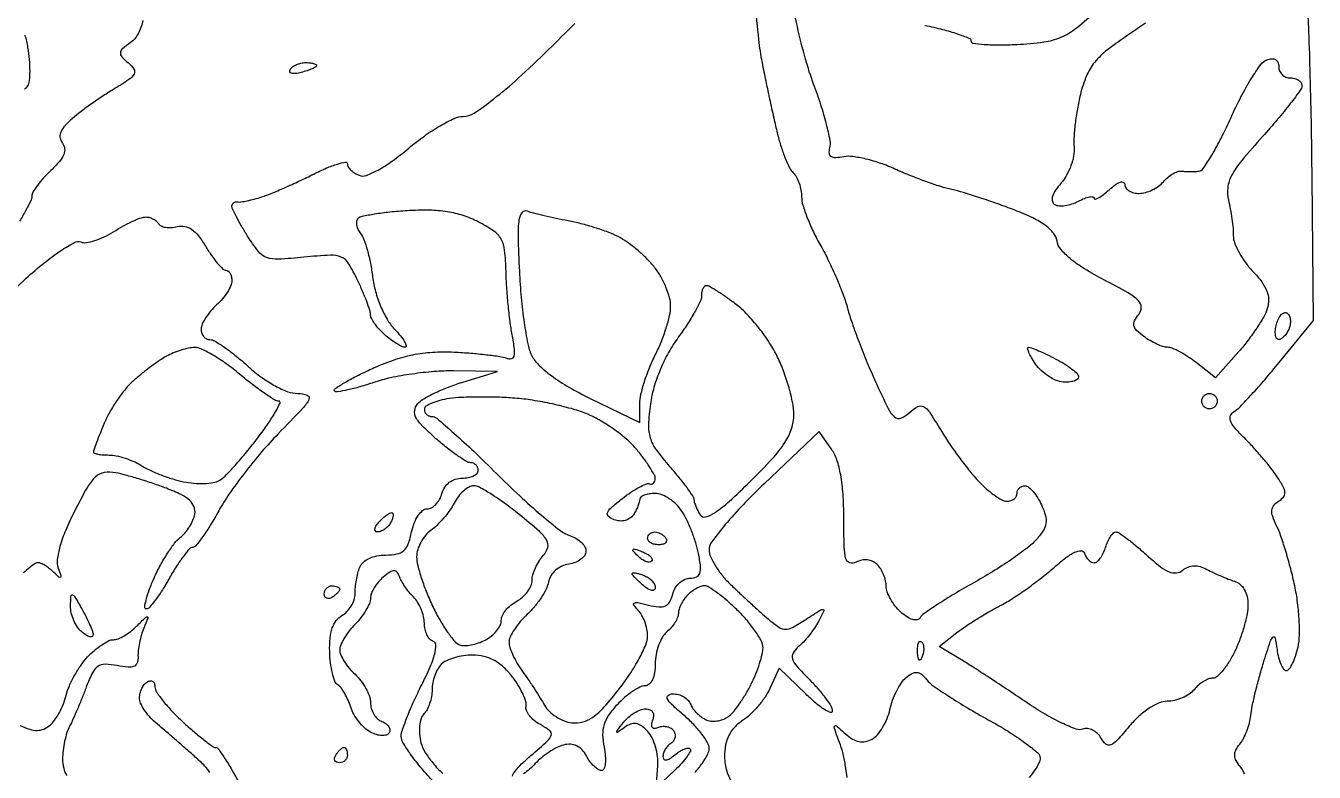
# Model space of a CAD drawing. Extents: x 0 to 102, y 0 to 135.
# Drawn here: x 43.76 to 57.92, y 55.73 to 63.94 of the extents above; entities that cross this region are included whole.
import ezdxf

# ---------------------------------------------------------------- set-up
doc = ezdxf.new("R2010")
doc.units = 0
doc.header["$MEASUREMENT"] = 0

msp = doc.modelspace()

# ---------------------------------------------------------------- linework, layer by layer
for points in [[(56.063931, 63.967691, -0.005205), (55.890098, 63.849647, 0.017427), (55.644959, 63.674277, 0.05822), (55.503511, 63.536531, 0.072629), (55.414525, 63.387183, 0.038563), (55.347615, 63.182019, 0.015755), (55.314944, 63.026183, 0.013666), (55.290352, 62.861037, 0.013872), (55.276325, 62.710231, 0.038664), (55.27763, 62.604, -0.067866), (55.273297, 62.509782, -0.040606), (55.244141, 62.401335, -0.039914), (55.196676, 62.296067, -0.054638), (55.13695, 62.211075, 0.030955), (55.074049, 62.13, 0.077266), (55.041949, 62.062466, 0.131131), (55.04046, 62.010618, 0.198851), (55.066489, 61.974513, 0.123934), (55.112837, 61.959821, 0.049836), (55.179713, 61.962447, 0.045295), (55.254648, 61.979942, 0.042904), (55.326652, 62.010864, -0.025239), (55.392255, 62.041824, -0.049842), (55.447384, 62.058327, -0.084217), (55.484436, 62.059187, -0.372407), (55.4976, 62.043965, 0.482491), (55.510693, 62.033555, 0.070878), (55.547302, 62.047708, 0.038415), (55.601807, 62.083982, 0.017893), (55.6668, 62.1387, -0.02845), (55.733316, 62.192343, -0.076475), (55.787382, 62.219749, -0.189749), (55.820873, 62.217786, -0.292217), (55.836, 62.194112, 0.159655), (55.848212, 62.156843, 0.096809), (55.88266, 62.125103, 0.078488), (55.934096, 62.103669, 0.059615), (55.994841, 62.0964, 0.068058), (56.063443, 62.105781, 0.04455), (56.138232, 62.134005, 0.044237), (56.20758, 62.175415, 0.062918), (56.259927, 62.224417, -0.043679), (56.307565, 62.27257, -0.044066), (56.362711, 62.311556, -0.047881), (56.416842, 62.336489, -0.113821), (56.460636, 62.341293, 0.017498), (56.503643, 62.337742, 0.010374), (56.555088, 62.33637, 0.010374), (56.60653, 62.337133, 0.017546), (56.649523, 62.340176, 0.221633), (56.698126, 62.369441, 0.013179), (56.792537, 62.51796, 0.017816), (56.897373, 62.707929, 0.012042), (57.003786, 62.93132, -0.014538), (57.112953, 63.157576, -0.019177), (57.226128, 63.356636, -0.016875), (57.330409, 63.512698, -0.146427), (57.395813, 63.563165, -0.067455), (57.451215, 63.576236, -0.152304), (57.492983, 63.567539, -0.174149), (57.518878, 63.537918, -0.093658), (57.528, 63.489645, 0.10122), (57.537698, 63.442232, 0.098432), (57.565277, 63.401897, 0.097416), (57.606466, 63.374875, 0.096899), (57.6549, 63.3654, -0.064133), (57.703417, 63.359151, -0.081912), (57.744523, 63.340812, -0.098662), (57.772025, 63.313617, -0.149684), (57.7818, 63.281696, -0.157783), (57.765074, 63.230011, -0.007576), (57.655193, 63.082776, -0.011761), (57.515929, 62.910488, -0.008147), (57.350798, 62.722064, 0.010422), (57.121494, 62.458, 0.050151), (57.010206, 62.293218, 0.090381), (56.967214, 62.16061, 0.093894), (56.974641, 62.023218, -0.014984), (56.995588, 61.925552, -0.011036), (57.013134, 61.816299, -0.011173), (57.025144, 61.712161, -0.024344), (57.028664, 61.631846, 0.092336), (57.043219, 61.551524, 0.034151), (57.091533, 61.446647, 0.03243), (57.161242, 61.336638, 0.033597), (57.243842, 61.237935, -0.030262), (57.341894, 61.122341, -0.068506), (57.397393, 61.022225, -0.087721), (57.41603, 60.927554, -0.081861), (57.401856, 60.829781, -0.05261), (57.36261, 60.740088, -0.01669), (57.286083, 60.615535, -0.016457), (57.190923, 60.48146, -0.017598), (57.089162, 60.356987), (56.834455, 60.066891), (56.619918, 60.235646, 0.020466), (56.530496, 60.300243, 0.022837), (56.439226, 60.354828, 0.022935), (56.357944, 60.393839, 0.100741), (56.306061, 60.4044, -0.080038), (56.256972, 60.412309, -0.026322), (56.188613, 60.438988, -0.02545), (56.114656, 60.47708, -0.026221), (56.045713, 60.522145, -0.033424), (55.966338, 60.588757, -0.145719), (55.936378, 60.641526, -0.177073), (55.94314, 60.695978, -0.054723), (55.989384, 60.766043, 0.17936), (56.016426, 60.843034, 0.195616), (55.985415, 60.91567, 0.066464), (55.871287, 61.002105, 0.008883), (55.605491, 61.146514, -0.01801), (55.394579, 61.26614, -0.034621), (55.236599, 61.379203, -0.043737), (55.131437, 61.482779, -0.1395), (55.090895, 61.571561, 0.132335), (55.05274, 61.658327, 0.065391), (54.965053, 61.742132, 0.046078), (54.825534, 61.825779, 0.019652), (54.625595, 61.912367, 0.007159), (54.439013, 61.981549, 0.006225), (54.241651, 62.048776, 0.006273), (54.061519, 62.10515, 0.018297), (53.935435, 62.137905, -0.023195), (53.813264, 62.170924, -0.009132), (53.648262, 62.227186, -0.009016), (53.471853, 62.294576, -0.011132), (53.310104, 62.363956, 0.024077), (53.152945, 62.426603, 0.024047), (52.990427, 62.47388, 0.024731), (52.844973, 62.501183, 0.081425), (52.747686, 62.498615, -0.032887), (52.658187, 62.487539, -0.158303), (52.60918, 62.500398, -0.239855), (52.588671, 62.535452, -0.078603), (52.594722, 62.596793, 0.113139), (52.597183, 62.679081, 0.01348), (52.556703, 62.858096, 0.015529), (52.49538, 63.071039, 0.012171), (52.416163, 63.298016, -0.022839), (52.327345, 63.571093, -0.010866), (52.236933, 63.929571, -0.010746), (52.158492, 64.309048, -0.014996)], [(51.768417, 64.203055, 0.005219), (51.810225, 63.787483, 0.020848), (51.849063, 63.5346, 0.002701), (51.889924, 63.332494, 0.002008), (51.937144, 63.109751, 0.002029), (51.983389, 62.899974, 0.004594), (52.020484, 62.741706, 0.017934), (52.057795, 62.609607, 0.019208), (52.103741, 62.48356, 0.019156), (52.151304, 62.378823, 0.080378), (52.191624, 62.322936, -0.074541), (52.226665, 62.275536, -0.038147), (52.256316, 62.207598, -0.036844), (52.276713, 62.131422, -0.045553), (52.283819, 62.05833, 0.07262), (52.297562, 61.967925, 0.018888), (52.345845, 61.828611, 0.018797), (52.413579, 61.672332, 0.018197), (52.49354, 61.519846, -0.016799), (52.579866, 61.356336, -0.01169), (52.666672, 61.16645, -0.011807), (52.74148, 60.980127, -0.023791), (52.789855, 60.829425, 0.018074), (52.838589, 60.67142, 0.007277), (52.916031, 60.459184, 0.007189), (53.006132, 60.232816, 0.009038), (53.096363, 60.025927, 0.006558), (53.235821, 59.731573, 0.092669), (53.305244, 59.638404, 0.29053), (53.3732, 59.62603, 0.087772), (53.466207, 59.684402, -0.054853), (53.559539, 59.751876, -0.258227), (53.623329, 59.752575, -0.124603), (53.687956, 59.693282, -0.01042), (53.809443, 59.499354, 0.014011), (53.89863, 59.359232, 0.009376), (54.008068, 59.203845, 0.009446), (54.119873, 59.05715, 0.018306), (54.215593, 58.94505, 0.023738), (54.30562, 58.855993, 0.027792), (54.399261, 58.780741, 0.02848), (54.484079, 58.727039, 0.127557), (54.540528, 58.7124, 0.074572), (54.582967, 58.718765, 0.088527), (54.618973, 58.737251, 0.100662), (54.643042, 58.764738, 0.130375), (54.6516, 58.797, -0.101227), (54.658204, 58.829284, -0.098434), (54.676984, 58.856749, -0.097414), (54.705032, 58.875148, -0.096892), (54.738014, 58.8816, -0.171736), (54.777739, 58.867541, -0.044386), (54.827305, 58.819573, -0.039858), (54.877459, 58.751273, -0.031558), (54.920637, 58.670444, -0.038229), (54.963825, 58.552533, -0.109479), (54.968733, 58.465906, -0.107661), (54.93658, 58.384461, -0.036284), (54.857562, 58.28328, -0.047319), (54.762757, 58.196599, -0.011324), (54.589325, 58.07188, -0.011536), (54.382749, 57.937207, -0.011189), (54.168092, 57.810777, 0.007252), (53.961261, 57.69114, 0.009875), (53.778534, 57.576921, 0.007098), (53.629873, 57.476823, 0.102967), (53.586454, 57.431029, -0.212682), (53.553815, 57.40879, -0.116615), (53.504587, 57.411412, -0.074966), (53.44255, 57.440241, -0.037738), (53.374201, 57.493301, -0.04231), (53.312671, 57.559262, -0.038002), (53.260635, 57.636957, -0.040055), (53.224801, 57.714256, -0.088737), (53.2134, 57.777992, 0.05882), (53.206267, 57.838419, 0.038995), (53.184742, 57.904938, 0.039039), (53.153202, 57.96719, 0.059674), (53.11584, 58.01472, 0.084457), (53.066341, 58.049826, 0.08511), (53.008149, 58.066468, 0.081374), (52.945513, 58.063105, 0.068751), (52.88319, 58.040121, -0.200961), (52.814887, 58.033684, -0.254811), (52.771505, 58.078502, -0.061123), (52.751744, 58.211029, -0.006173), (52.747404, 58.530531, 0.015628), (52.738947, 58.790739, 0.028659), (52.71334, 59.001253, 0.035572), (52.67126, 59.166421, 0.073476), (52.611383, 59.2851), (52.476058, 59.477101), (51.871829, 58.904367, 0.01251), (51.640387, 58.673726, 0.017215), (51.445092, 58.454482, 0.013932), (51.296764, 58.265479, 0.160748), (51.2676, 58.177109, 0.104883), (51.283462, 58.102321, 0.033798), (51.336643, 58.001547, 0.03201), (51.41269, 57.894378, 0.030896), (51.502639, 57.796442, 0.003557), (51.605842, 57.69855, 0.002602), (51.721747, 57.59129, 0.002629), (51.832611, 57.490828, 0.005814), (51.918485, 57.415612, 0.025412), (52.03428, 57.326319, 0.150727), (52.106306, 57.303495, 0.130439), (52.183979, 57.323473, 0.017223), (52.330549, 57.41245, -0.002596), (52.489251, 57.515261, -0.182812), (52.519583, 57.521664, -0.507663), (52.528151, 57.505112, -0.007388), (52.469222, 57.39098, -0.026615), (52.424349, 57.316897, -0.017962), (52.365819, 57.237252, -0.018124), (52.303477, 57.164119, -0.033991), (52.247223, 57.11058, 0.087622), (52.189311, 57.042279, 0.217506), (52.182906, 56.978529, 0.101832), (52.230064, 56.898258, 0.012817), (52.369505, 56.75148, -0.017355), (52.465879, 56.648173, -0.021904), (52.547264, 56.545906, -0.020682), (52.606871, 56.456305, -0.137268), (52.6212, 56.405097, -0.51805), (52.599578, 56.389828, -0.05801), (52.535392, 56.421392, -0.033486), (52.44129, 56.491435, -0.015743), (52.329087, 56.593536), (52.036974, 56.876663), (51.935348, 56.653618, -0.042296), (51.882008, 56.558719, -0.026965), (51.805277, 56.457894, -0.027038), (51.718673, 56.366502, -0.044577), (51.635261, 56.300536, 0.057695), (51.54544, 56.2256, 0.074547), (51.483881, 56.137786, 0.070473), (51.448539, 56.031807, 0.045323), (51.4368, 55.902567, 0.076219), (51.460871, 55.745577, 0.072596), (51.530994, 55.600125, 0.045775)], [(53.639836, 63.94328, -0.01174), (53.833086, 63.89861, -0.018637), (53.995902, 63.850394, -0.013176), (54.12341, 63.803629, -0.307396), (54.144, 63.773302, 0.373577), (54.165617, 63.748408, 0.015556), (54.292, 63.734501, 0.020381), (54.454654, 63.728362, 0.012243), (54.647829, 63.733678, 0.019681), (54.94605, 63.760997, 0.06841), (55.132303, 63.812006, 0.066966), (55.299946, 63.911961, 0.018334), (55.534239, 64.112549, -0.011186)], [(57.15031, 55.709948, 0.103625), (57.107877, 55.790233, -0.045448), (57.059819, 55.860196, -0.119635), (57.043531, 55.918385, -0.127518), (57.056176, 55.975229, -0.055098), (57.09917, 56.040475, 0.054227), (57.138894, 56.100533, 0.027741), (57.175829, 56.183116, 0.027198), (57.204812, 56.273374, 0.036629), (57.220432, 56.357725, -0.024285), (57.236605, 56.458947, -0.007585), (57.27049, 56.608952, -0.007561), (57.313472, 56.77557, -0.008282), (57.360267, 56.9358, -0.003383), (57.434476, 57.169498, -0.118736), (57.46426, 57.21801, -0.597425), (57.48757, 57.210972, -0.017591), (57.508783, 57.08385, 0.028807), (57.525715, 56.994736, 0.042625), (57.551518, 56.919541, 0.05066), (57.581608, 56.86662, 0.242748), (57.611497, 56.8512, 0.240491), (57.643013, 56.867289, 0.040758), (57.679146, 56.926851, 0.036773), (57.71339, 57.010085, 0.025153), (57.74032, 57.108735, 0.050091), (57.755388, 57.237925, 0.018905), (57.751418, 57.41999, 0.018503), (57.732115, 57.619177, 0.021454), (57.69867, 57.806685, 0.009912), (57.654039, 57.989664, 0.009216), (57.601174, 58.17526, 0.009237), (57.548087, 58.33851, 0.030489), (57.504687, 58.442952, -0.027912), (57.461676, 58.544973, -0.105317), (57.452509, 58.613322, -0.153219), (57.473224, 58.665093, -0.083325), (57.52522, 58.710682, 0.078143), (57.579276, 58.757102, 0.191697), (57.595786, 58.805861, 0.113426), (57.577269, 58.870697, 0.019836), (57.511112, 58.98013, 0.020183), (57.445119, 59.071835, 0.009293), (57.352285, 59.185997, 0.009187), (57.250062, 59.302621, 0.012574), (57.15355, 59.403515, -0.017383), (57.043937, 59.520333, -0.087515), (56.99775, 59.59665, -0.196072), (56.998737, 59.652833, -0.152993), (57.038821, 59.699615, 0.060573), (57.102189, 59.750829, 0.006776), (57.229709, 59.885936, 0.008155), (57.377222, 60.051882, 0.00653), (57.530781, 60.2352), (57.910317, 60.7005), (57.894899, 62.2656, 0.002021), (57.886281, 62.885819, 0.002616), (57.873099, 63.454706, 0.001974), (57.857678, 63.931246, 0.023314), (57.842338, 64.115819, 0.067601)], [(45.044801, 63.997958, -0.060718), (44.989842, 63.848018, -0.122397), (44.907709, 63.753652, 0.02205), (44.819098, 63.685573, 0.194296), (44.796401, 63.642793, 0.220187), (44.811238, 63.599404, 0.028792), (44.884486, 63.531126, -0.076213), (44.94493, 63.463031, -0.278693), (44.946602, 63.407711, -0.117638), (44.890061, 63.346723, -0.011504), (44.71938, 63.23828, 0.010713), (44.592028, 63.157648, 0.008395), (44.457311, 63.064958, 0.008502), (44.334849, 62.974455, 0.020532), (44.248346, 62.902404, 0.035461), (44.175736, 62.82667, 0.090676), (44.138607, 62.760693, 0.132338), (44.134554, 62.701688, 0.125188), (44.160442, 62.647213, -0.152917), (44.183987, 62.589811, -0.122908), (44.17338, 62.523593, -0.076116), (44.124549, 62.444898, -0.027333), (44.033244, 62.349208, 0.0201), (43.952674, 62.267177, 0.024697), (43.884618, 62.184185, 0.024331), (43.835362, 62.110429, 0.135864), (43.8228, 62.06505, -0.111753), (43.811428, 62.014806, -0.013122), (43.758951, 61.911856, -0.015196), (43.688676, 61.791376, -0.011897)], [(48.222, 55.646281, -0.01537), (48.092416, 55.792614, -0.019756), (47.983005, 55.935194, -0.017941), (47.902092, 56.058926, -0.136657), (47.8836, 56.12532, -0.083863), (47.89552, 56.195889, -0.010615), (47.949521, 56.34116, -0.012212), (48.022083, 56.512045, -0.009872), (48.108013, 56.691895, 0.013396), (48.20113, 56.890372, 0.038283), (48.251277, 57.03426, 0.062634), (48.264185, 57.130212, 0.325202), (48.234913, 57.171196, -0.133251), (48.197588, 57.196008, -0.06682), (48.166044, 57.243558, -0.059044), (48.144649, 57.305151, -0.054147), (48.1374, 57.371893, 0.059418), (48.128678, 57.445025, 0.039027), (48.102342, 57.525737, 0.039009), (48.063757, 57.601434, 0.059073), (48.018054, 57.659432, -0.025577), (47.969714, 57.712988, -0.020472), (47.923162, 57.775228, -0.020922), (47.884799, 57.836501, -0.048273), (47.862611, 57.886039, 0.083583), (47.837498, 57.932964, 0.245416), (47.805224, 57.947817, 0.13749), (47.759731, 57.932575, 0.023386), (47.685858, 57.877191, 0.044041), (47.632039, 57.824152, 0.040241), (47.586518, 57.760955, 0.042648), (47.555205, 57.697522, 0.093597), (47.5452, 57.644541, -0.100664), (47.533741, 57.588199, -0.033342), (47.495497, 57.512531, -0.031636), (47.440752, 57.432144, -0.031079), (47.376, 57.3588, 0.030385), (47.311247, 57.285659, 0.031265), (47.256502, 57.205877, 0.03292), (47.218207, 57.131055, 0.102164), (47.2068, 57.075812, 0.105367), (47.218362, 57.021554, 0.036283), (47.256502, 56.950469, 0.034148), (47.311251, 56.875891, 0.033439), (47.376, 56.8089, -0.045545), (47.440746, 56.738588, -0.03904), (47.495497, 56.654125, -0.040865), (47.533099, 56.568876, -0.083626), (47.5452, 56.497033, 0.073052), (47.554646, 56.432722, 0.064092), (47.582334, 56.370671, 0.066866), (47.623279, 56.320166, 0.097714), (47.671614, 56.28978, -0.064298), (47.716466, 56.265578, -0.095126), (47.747103, 56.233206, -0.122191), (47.758949, 56.198049, -0.160202), (47.75108, 56.165306, -0.17637), (47.720925, 56.14151, -0.090658), (47.672625, 56.134797, -0.068561), (47.611896, 56.145825, -0.043743), (47.545795, 56.174081, -0.063955), (47.480814, 56.220387, -0.038637), (47.416512, 56.28987, -0.038132), (47.362394, 56.370135, -0.053677), (47.328027, 56.44926, 0.027889), (47.299296, 56.525996, 0.02783), (47.262185, 56.599113, 0.02897), (47.222643, 56.659042, 0.089732), (47.187341, 56.691972, -0.160679), (47.155288, 56.731569, -0.030356), (47.127328, 56.821582, -0.029655), (47.106523, 56.935149, -0.023393), (47.097142, 57.059795, -0.029464), (47.101609, 57.205856, -0.059799), (47.125413, 57.318122, -0.07855), (47.168793, 57.400405, -0.105045), (47.232099, 57.455876, 0.073965), (47.287142, 57.498408, 0.055703), (47.333729, 57.559187, 0.056203), (47.365343, 57.628046, 0.079695), (47.376, 57.694485, -0.026444), (47.379719, 57.764755, -0.017099), (47.391084, 57.845436, -0.017195), (47.407654, 57.923741, -0.030883), (47.427351, 57.986381, -0.122748), (47.464425, 58.039348, -0.069502), (47.530446, 58.082326, -0.060244), (47.616505, 58.110648, -0.049438), (47.712876, 58.1202, 0.046365), (47.836132, 58.131654, 0.136424), (47.911887, 58.168857, 0.125558), (47.961215, 58.242003, 0.036545), (47.99781, 58.374, -0.042658), (48.02602, 58.471129, -0.055559), (48.068659, 58.553246, -0.06728), (48.118382, 58.60945, -0.179943), (48.167718, 58.6278, 0.127269), (48.216574, 58.64044, 0.074261), (48.264864, 58.677502, 0.066224), (48.305304, 58.73231, 0.061994), (48.331113, 58.797, -0.0816), (48.361544, 58.865399, -0.08438), (48.411984, 58.919562, -0.083929), (48.477741, 58.954227, -0.079589), (48.55248, 58.9662, 0.045801), (48.620275, 58.972423, 0.065726), (48.677571, 58.991051, 0.085765), (48.716258, 59.018479, 0.198282), (48.7296, 59.0508, 0.095478), (48.723377, 59.083091, 0.097037), (48.705613, 59.110549, 0.098737), (48.679103, 59.128931, 0.102716), (48.647944, 59.1354, -0.138082), (48.600804, 59.148671, -0.013878), (48.501906, 59.212988, -0.016584), (48.386634, 59.298372, -0.01246), (48.265459, 59.399531, -0.015561), (48.115215, 59.539962, -0.074543), (48.045442, 59.633829, -0.152761), (48.031182, 59.709105, -0.145199), (48.061878, 59.780839, -0.086495), (48.123989, 59.833742, -0.020022), (48.245412, 59.898962, -0.020088), (48.393301, 59.963715, -0.018454), (48.550113, 60.018415), (48.9411, 60.138815), (48.457607, 60.144707, 0.023394), (48.243922, 60.137313, 0.01571), (48.001084, 60.109807, 0.015841), (47.767141, 60.06823, 0.029943), (47.582435, 60.017622, -0.011373), (47.429465, 59.969539, -0.017201), (47.294156, 59.935362, -0.012071), (47.182943, 59.914104, -0.242103), (47.151077, 59.924323, -0.473274), (47.153448, 59.948266, -0.012792), (47.255109, 60.012351, -0.017595), (47.391356, 60.087082, -0.010001), (47.560949, 60.168273, -0.022604), (47.797463, 60.263096, -0.034059), (48.011535, 60.321883, -0.035183), (48.226326, 60.349872, -0.026457), (48.464657, 60.351383, -0.008127), (48.64737, 60.339891, -0.009421), (48.820799, 60.322857, -0.008583), (48.966717, 60.303198, -0.053884), (49.039301, 60.283987, 0.141635), (49.094342, 60.279297, 0.291815), (49.12429, 60.308004, 0.093788), (49.128223, 60.384092, 0.012518), (49.102437, 60.543462, -0.015022), (49.07973, 60.688402, -0.007355), (49.059085, 60.874216, -0.00729), (49.043273, 61.068136, -0.010499), (49.035393, 61.240136, 0.020649), (49.020159, 61.470329, 0.101597), (48.980676, 61.593643, 0.115674), (48.89831, 61.683362, 0.030426), (48.7296, 61.783792, 0.040378), (48.564602, 61.852659, 0.040058), (48.390244, 61.894334, 0.034817), (48.190819, 61.911313, 0.019836), (47.94883, 61.905423, 0.010026), (47.759084, 61.889436, 0.01394), (47.590043, 61.866995, 0.010358), (47.451785, 61.841754, 0.147073), (47.408025, 61.818225, 0.158809), (47.392993, 61.788663, 0.082958), (47.393415, 61.746914, 0.06869), (47.408688, 61.699692, 0.054817), (47.437119, 61.654294, -0.081155), (47.473045, 61.589624, -0.018597), (47.511058, 61.470104, -0.018753), (47.544965, 61.327372, -0.017306), (47.56914, 61.178634, 0.035358), (47.601239, 61.017974, 0.031638), (47.656525, 60.857165, 0.033009), (47.72751, 60.714032, 0.057013), (47.806812, 60.607584, -0.017631), (47.875122, 60.529531, -0.038164), (47.920609, 60.464085, -0.071662), (47.938529, 60.420243, -0.487913), (47.926158, 60.4044, -0.114638), (47.888866, 60.413064, -0.024405), (47.83019, 60.445529, -0.024322), (47.764391, 60.490815, -0.021037), (47.699911, 60.544412, -0.025966), (47.640694, 60.603877, -0.029561), (47.590646, 60.666752, -0.030768), (47.555175, 60.724391, -0.123155), (47.5452, 60.764276, 0.079497), (47.537664, 60.811377, 0.010202), (47.503651, 60.90823, 0.011715), (47.457916, 61.022221, 0.00952), (47.403756, 61.142199, 0.025888), (47.304404, 61.326318, 0.156331), (47.223387, 61.396527, 0.115748), (47.10478, 61.417306, 0.011452), (46.814491, 61.39405, -0.012769), (46.532051, 61.372172, -0.102932), (46.404122, 61.391947, -0.136841), (46.311187, 61.45978, -0.028689), (46.194535, 61.626351, -0.007956), (46.1286, 61.736932, -0.010853), (46.072965, 61.838761, -0.007899), (46.02998, 61.924969, -0.112153), (46.0224, 61.958336, -0.123676), (46.027338, 61.977995, -0.117772), (46.041038, 61.993407, -0.105525), (46.06162, 62.002094, -0.083275), (46.08585, 62.00265, 0.074122), (46.122232, 62.002824, 0.013038), (46.189707, 62.015019, 0.013879), (46.268698, 62.033734, 0.01208), (46.350307, 62.057604, 0.020106), (46.452295, 62.094708, 0.006411), (46.600968, 62.157908, 0.006387), (46.764941, 62.232623, 0.007082), (46.921357, 62.309047, -0.015365), (47.063338, 62.375529, -0.028584), (47.1827, 62.419105, -0.033447), (47.269721, 62.439115, -0.461635), (47.2914, 62.420638, 0.141235), (47.300809, 62.387992, 0.060569), (47.32968, 62.352451, 0.053201), (47.371864, 62.319625, 0.04718), (47.421716, 62.294883, 0.181194), (47.500529, 62.294259, 0.037938), (47.62838, 62.352343, 0.03207), (47.785688, 62.452373, 0.01751), (47.965644, 62.593638, -0.020242), (48.137644, 62.727145, -0.023208), (48.312414, 62.839951, -0.023173), (48.467677, 62.920867, -0.108951), (48.565322, 62.9424, 0.147507), (48.683817, 62.978135, 0.019802), (48.897368, 63.132339, 0.018643), (49.168247, 63.361556, 0.008749), (49.501894, 63.67681, 0.004569), (49.789548, 63.963487, 0.007089)], [(43.743505, 63.246684, 0.14514), (43.779013, 63.278394, 0.114917), (43.797959, 63.334672, 0.022929), (43.803302, 63.44129, 0.023142), (43.797939, 63.568697, 0.01976), (43.780798, 63.702034, 0.027398), (43.750572, 63.835849, 0.027903)], [(43.464198, 60.875411, -0.014261), (43.76232, 61.163904, -0.015453), (43.957482, 61.331503, -0.02301), (44.138991, 61.464582, -0.02026), (44.291887, 61.55751, -0.221524), (44.361813, 61.562384, 0.129842), (44.42252, 61.555792, 0.037972), (44.514801, 61.577008, 0.035359), (44.619074, 61.617761, 0.031432), (44.720929, 61.674215, -0.015357), (44.821724, 61.734393, -0.016937), (44.922831, 61.786218, -0.016538), (45.011683, 61.824489, -0.078244), (45.065657, 61.836416, -0.070293), (45.107713, 61.833084, -0.05622), (45.150734, 61.818265, -0.057617), (45.18821, 61.794813, -0.08595), (45.213791, 61.765942, 0.148077), (45.243599, 61.73963, 0.065768), (45.294229, 61.724088, 0.05681), (45.356404, 61.72079, 0.048858), (45.421093, 61.731106, -0.110297), (45.503146, 61.734067, -0.106891), (45.579708, 61.702003, -0.076246), (45.655272, 61.629928, -0.030825), (45.735349, 61.511663, 0.017541), (45.7993, 61.411592, 0.024428), (45.863839, 61.327146, 0.022456), (45.921803, 61.264465, 0.197399), (45.95604, 61.2504, -0.167515), (45.981356, 61.241673, -0.095018), (46.002907, 61.216975, -0.075815), (46.017476, 61.180137, -0.05638), (46.0224, 61.136612, -0.105367), (46.010838, 61.082354, -0.036283), (45.972697, 61.011269, -0.034148), (45.917949, 60.936691, -0.033439), (45.8532, 60.8697, 0.033439), (45.788451, 60.802709, 0.034148), (45.733702, 60.728131, 0.036283), (45.695562, 60.657046, 0.105367), (45.684, 60.602788, 0.082543), (45.691224, 60.55933, 0.092461), (45.712052, 60.522425, 0.100626), (45.743072, 60.497748, 0.118405), (45.779496, 60.489, -0.138268), (45.833853, 60.473675, -0.015218), (45.943217, 60.402021, -0.017657), (46.070247, 60.306298, -0.01341), (46.20274, 60.1929, 0.026543), (46.35001, 60.073409, 0.032604), (46.499681, 59.978867, 0.036286), (46.63762, 59.91633, 0.088508), (46.747083, 59.8968, -0.08495), (46.850152, 59.879161, -0.44807), (46.869373, 59.832309, -0.076275), (46.802288, 59.735386, -0.003717), (46.530789, 59.45265, 0.016573), (46.348911, 59.253228, 0.012179), (46.160319, 59.020926, 0.012335), (45.992494, 58.792141, 0.026649), (45.877504, 58.60665, -0.011747), (45.788285, 58.452669, -0.017533), (45.702539, 58.322843, -0.01269), (45.626741, 58.221915, -0.229211), (45.591368, 58.2048, 0.218013), (45.556541, 58.188857, 0.016166), (45.489069, 58.105395, 0.020096), (45.413079, 57.996051, 0.013779), (45.335435, 57.8664, -0.013601), (45.257853, 57.736748, -0.019872), (45.182052, 57.627405, -0.015857), (45.114789, 57.543821, -0.218758), (45.080358, 57.528, -0.453549), (45.06362, 57.547115, -0.029929), (45.079411, 57.628239, -0.027293), (45.11427, 57.738326, -0.01493), (45.16825, 57.86924, -0.019007), (45.236535, 58.007424, -0.018828), (45.315317, 58.14047, -0.019069), (45.392914, 58.251399, -0.066331), (45.454363, 58.31339, 0.052898), (45.507396, 58.3641, 0.036272), (45.556463, 58.431457, 0.036577), (45.594664, 58.504134, 0.059524), (45.6147, 58.570809, 0.136354), (45.606906, 58.650049, 0.116567), (45.559316, 58.719439, 0.071177), (45.462901, 58.784756, 0.022652), (45.3033, 58.85375, 0.009104), (45.157712, 58.905993, 0.007417), (45.000051, 58.956754, 0.007505), (44.853452, 58.99917, 0.019379), (44.746162, 59.024051, 0.084687), (44.618215, 59.02663, 0.151886), (44.524469, 58.981313, 0.076805), (44.433426, 58.865384, 0.011007), (44.290898, 58.598436, 0.017393), (44.195594, 58.392598, 0.029883), (44.13274, 58.214396, 0.035379), (44.102259, 58.070404, 0.126095), (44.112798, 57.977525, -0.008068), (44.142792, 57.894772, -0.287955), (44.138354, 57.875745, -0.399363), (44.121944, 57.8754, -0.010697), (44.064692, 57.92985, 0.027443), (44.019178, 57.970324, 0.029483), (43.970541, 58.004536, 0.030812), (43.925643, 58.028627, 0.108134), (43.893776, 58.0356, 0.143899), (43.859248, 58.025453, 0.021611), (43.799616, 57.98334, 0.022777), (43.731823, 57.925814, 0.017896)], [(51.111932, 55.727783, 0.027546), (51.193513, 55.833707, 0.028258), (51.251643, 55.929653, 0.122663), (51.2676, 55.993717, 0.133704), (51.250278, 56.057335, 0.029675), (51.186833, 56.151888, 0.028812), (51.097901, 56.255788, 0.024319), (50.99265, 56.355151, -0.010484), (50.85744, 56.475902, -0.085491), (50.80745, 56.54162, -0.378134), (50.816243, 56.577043, -0.146446), (50.868405, 56.593962, -0.074166), (50.929469, 56.586273, -0.065735), (50.988408, 56.561035, -0.068646), (51.03638, 56.522797, -0.098911), (51.065296, 56.477041, 0.067426), (51.092553, 56.427273, 0.042196), (51.13642, 56.377262, 0.041692), (51.188993, 56.334481, 0.058399), (51.242564, 56.306382, 0.080662), (51.301183, 56.294167, 0.05616), (51.368752, 56.298752, 0.055486), (51.434574, 56.318452, 0.072894), (51.488068, 56.351042, 0.051671), (51.540768, 56.40487, 0.017088), (51.60667, 56.493866, 0.01681), (51.673488, 56.598201, 0.018315), (51.731145, 56.7039, 0.019165), (51.780391, 56.812881, 0.01827), (51.822007, 56.927048, 0.018566), (51.851295, 57.030496, 0.059762), (51.8598, 57.101402, 0.122048), (51.842182, 57.172501, 0.027927), (51.77785, 57.279428, 0.027274), (51.687611, 57.397639, 0.023624), (51.580822, 57.511404, 0.014064), (51.467788, 57.614958, 0.018585), (51.358884, 57.702371, 0.016179), (51.264787, 57.767696, 0.144617), (51.217042, 57.7818, 0.088694), (51.177363, 57.774705, 0.036276), (51.127329, 57.751978, 0.034447), (51.075826, 57.719129, 0.03721), (51.03072, 57.68028, 0.043102), (50.991869, 57.634084, 0.036436), (50.959021, 57.579318, 0.037981), (50.936432, 57.524596, 0.079055), (50.9292, 57.479139, -0.097175), (50.920236, 57.43345, -0.04176), (50.891923, 57.377844, -0.039252), (50.850855, 57.321859, -0.041704), (50.8023, 57.2742, 0.089397), (50.753625, 57.216382, 0.043142), (50.712677, 57.128309, 0.040938), (50.684778, 57.026371, 0.046361), (50.6754, 56.925441, -0.038276), (50.667814, 56.826495, -0.069785), (50.644506, 56.749059, -0.099305), (50.608493, 56.699632, -0.187958), (50.563247, 56.682, 0.118616), (50.507268, 56.668531, 0.030572), (50.426683, 56.620947, 0.029361), (50.338827, 56.553712, 0.026179), (50.25584, 56.474161, 0.037192), (50.163076, 56.359412, 0.076606), (50.112716, 56.255839, 0.080242), (50.097166, 56.145113, 0.044222), (50.112078, 56.008861, -0.028231), (50.126082, 55.910166, -0.048261), (50.125089, 55.827029, -0.066981), (50.110922, 55.769676, -0.307934), (50.084062, 55.7514, -0.148004), (50.047549, 55.76245, -0.04608), (50.002508, 55.798861, -0.041502), (49.957037, 55.851137, -0.035401), (49.918084, 55.912969, 0.066766), (49.870366, 55.979146, 0.093322), (49.811429, 56.021814, 0.096957), (49.742799, 56.039134, 0.077574), (49.666786, 56.031435, 0.053858), (49.593177, 56.003443, 0.02757), (49.507638, 55.953768, 0.027038), (49.424241, 55.89228, 0.036479), (49.356467, 55.827566, -0.029902), (49.29396, 55.766291, -0.032964), (49.226502, 55.715035, -0.034983)], [(43.693395, 56.244748, 0.031953), (43.800401, 56.204025, 0.079105), (43.883229, 56.192194, 0.098511), (43.954258, 56.207511, 0.071105), (44.023494, 56.250032, 0.06634), (44.074006, 56.304735, 0.029533), (44.125731, 56.388338, 0.028591), (44.170798, 56.484605, 0.034372), (44.201471, 56.57972, -0.042474), (44.236046, 56.681277, -0.024191), (44.293829, 56.797494, -0.024016), (44.363814, 56.909668, -0.036303), (44.436018, 56.99925, -0.027174), (44.511833, 57.072105, -0.030091), (44.592672, 57.133685, -0.031485), (44.667219, 57.177151, -0.116758), (44.719804, 57.1896, 0.097909), (44.770829, 57.199688, 0.033722), (44.838619, 57.23309, 0.031986), (44.910291, 57.280993, 0.031978), (44.975273, 57.33765, -0.002564), (45.075254, 57.435743, -0.263676), (45.093352, 57.440463, -0.448663), (45.099691, 57.427885, -0.003917), (45.054621, 57.3165, 0.027754), (45.028228, 57.24113, 0.019911), (45.006877, 57.154457, 0.020195), (44.993141, 57.070051, 0.040255), (44.990405, 57.002465, -0.089735), (44.980812, 56.933901, -0.215458), (44.946896, 56.896936, -0.126223), (44.880971, 56.886781, -0.024783), (44.761424, 56.904585, 0.043554), (44.62883, 56.919276, 0.158776), (44.548772, 56.895242, 0.128268), (44.488421, 56.8249, 0.024481), (44.421467, 56.66872, -0.006169), (44.375512, 56.549669, -0.005332), (44.324405, 56.425826, -0.005373), (44.275675, 56.314561, -0.015536), (44.238743, 56.238998, 0.045892), (44.208978, 56.167394, 0.02276), (44.183978, 56.072168, 0.022376), (44.166866, 55.970326, 0.030442), (44.1612, 55.877354, 0.060346), (44.173395, 55.776683, 0.090568), (44.209529, 55.696145, 0.090759)], [(49.105278, 55.690555, -0.067361), (49.136255, 55.743957, -0.03494), (49.206881, 55.822878, -0.015834), (49.309418, 55.916369, 0.006857), (49.492533, 56.077406, 0.136065), (49.532171, 56.139894, 0.315434), (49.515805, 56.189897, 0.038015), (49.412474, 56.255749, -0.047028), (49.345116, 56.3004, -0.056729), (49.291863, 56.354437, -0.066638), (49.259624, 56.409249, -0.15736), (49.255579, 56.455934, 0.13558), (49.25318, 56.510685, 0.031868), (49.219108, 56.596734, 0.030543), (49.165699, 56.694082, 0.025918), (49.098048, 56.789916, 0.042524), (49.002611, 56.89205, 0.05994), (48.900903, 56.963826, 0.064262), (48.790901, 57.006044, 0.059599), (48.670894, 57.0204, 0.03682), (48.569322, 57.01291, 0.034292), (48.467438, 56.990578, 0.036128), (48.379687, 56.957894, 0.089392), (48.32352, 56.91888, 0.070395), (48.284606, 56.867139, 0.038897), (48.251821, 56.794994, 0.037889), (48.229469, 56.71517, 0.049362), (48.222, 56.6397, -0.044042), (48.215419, 56.565128, -0.036695), (48.195773, 56.488001, -0.038171), (48.166969, 56.419696, -0.07766), (48.132717, 56.372757, 0.12126), (48.102086, 56.322124, 0.050429), (48.085951, 56.243312, 0.045427), (48.084987, 56.150443, 0.041396), (48.100551, 56.0559, 0.077665), (48.143712, 55.954077, 0.034138), (48.229506, 55.834961, 0.032741), (48.339676, 55.718558, 0.037666)], [(52.783956, 55.672843, 0.016962), (52.764254, 55.813221, 0.01705), (52.735532, 55.949674, 0.030451), (52.701392, 56.059094, -0.003411), (52.644069, 56.213018, -0.23775), (52.647194, 56.239568, -0.451814), (52.666276, 56.24222, -0.006232), (52.764895, 56.155182, 0.045949), (52.842635, 56.096848, 0.088761), (52.914778, 56.068465, 0.101657), (52.985532, 56.068807, 0.075832), (53.058792, 56.096284, 0.089882), (53.116914, 56.144205, 0.040542), (53.174611, 56.224854, 0.038416), (53.223288, 56.322329, 0.042565), (53.254527, 56.422858, -0.034263), (53.284463, 56.52515, -0.029457), (53.329367, 56.627876, -0.030553), (53.381496, 56.716423, -0.071346), (53.432982, 56.773308, -0.04696), (53.500497, 56.819386, -0.153569), (53.552858, 56.830014, -0.151663), (53.602282, 56.808795, -0.045443), (53.660194, 56.749478, 0.068447), (53.731283, 56.683049, 0.009229), (53.900759, 56.568002, 0.010506), (54.108148, 56.438867, 0.008674), (54.33435, 56.309785, -0.013582), (54.553141, 56.182069, -0.019905), (54.737654, 56.057095, -0.015845), (54.878787, 55.946008, -0.221593), (54.9054, 55.888907, -0.116969), (54.892671, 55.835241, -0.03112), (54.848068, 55.758762, -0.029794), (54.784929, 55.675668, -0.026822)], [(45.780611, 55.728212, 0.062589), (45.725306, 55.800214, 0.016814), (45.620302, 55.89945, 0.001312), (45.506663, 55.999304, 0.001029), (45.382929, 56.107006, 0.00104), (45.267434, 56.206699, 0.002558), (45.182065, 56.279322, -0.037101), (45.115153, 56.344719, -0.036988), (45.058567, 56.419351, -0.039511), (45.01934, 56.491874, -0.104587), (45.0072, 56.549279, -0.061494), (45.013475, 56.600105, -0.051192), (45.032051, 56.65132, -0.05328), (45.059411, 56.69528, -0.088744), (45.0918, 56.7243, -0.101475), (45.124049, 56.73612, -0.17785), (45.151549, 56.730461, -0.167279), (45.169978, 56.707871, -0.088439), (45.1764, 56.67185, 0.148344), (45.193555, 56.615301, 0.020697), (45.266503, 56.515349, 0.022177), (45.365677, 56.401405, 0.017172), (45.483134, 56.286157, 0.008008), (45.604502, 56.178511, 0.011607), (45.715322, 56.087731, 0.00736), (45.810076, 56.015939, 0.159756), (45.842829, 56.0052, -0.242635), (45.871716, 55.990305, -0.009213), (45.942318, 55.887157, -0.014753), (46.022313, 55.757353, -0.00965), (46.107145, 55.60335, 0.018404)]]:
    msp.add_lwpolyline(points, format="xyb")
for points in [[(46.831093, 63.5346, -0.025136), (46.877809, 63.53225, -0.039897), (46.91719, 63.525073, -0.047694), (46.945141, 63.5147, -0.287593), (46.953, 63.502167, -0.269441), (46.944295, 63.487186, -0.023164), (46.903263, 63.466255, -0.025605), (46.848564, 63.444775, -0.016806), (46.783683, 63.425457, -0.033809), (46.721767, 63.413665, -0.095442), (46.67803, 63.416719, -0.238295), (46.659564, 63.433175, -0.236417), (46.661776, 63.45789, -0.095554), (46.688826, 63.487271, -0.052741), (46.731069, 63.512066, -0.049897), (46.780945, 63.52891, -0.056553)], [(49.271181, 61.899799, 0.318135), (49.211635, 61.884619, 0.143575), (49.17704, 61.807143, 0.040369), (49.167259, 61.626415, 0.005214), (49.181613, 61.239188, 0.011474), (49.20183, 60.952589, 0.012701), (49.234741, 60.676807, 0.012131), (49.274401, 60.443579, 0.06184), (49.315244, 60.318753, 0.091123), (49.391159, 60.21275, 0.032728), (49.53348, 60.092354, 0.028073), (49.725664, 59.966285, 0.018151), (49.96072, 59.84147), (50.5062, 59.576732), (50.5062, 59.782436, -0.056196), (50.517666, 59.884129, -0.020127), (50.555903, 60.02514, -0.019672), (50.610632, 60.177727, -0.022009), (50.6754, 60.3198, 0.021792), (50.740168, 60.461709, 0.01959), (50.794897, 60.613801, 0.020037), (50.833156, 60.754123, 0.056587), (50.8446, 60.854921, 0.066309), (50.832076, 60.948939, 0.031655), (50.792703, 61.064591, 0.030695), (50.735557, 61.182053, 0.038106), (50.66793, 61.282981, 0.030659), (50.583887, 61.377307, 0.020413), (50.47701, 61.475064, 0.020577), (50.365094, 61.561724, 0.037378), (50.26608, 61.621484, 0.027646), (50.156855, 61.66935, 0.013266), (50.01209, 61.719132, 0.013109), (49.85787, 61.763223, 0.018256), (49.717642, 61.793954, -0.006666), (49.584847, 61.819846, -0.00672), (49.45315, 61.849205, -0.00658), (49.339135, 61.877825, -0.026834)], [(51.238465, 61.0812, 0.190103), (51.217285, 61.072845, 0.088526), (51.199293, 61.048819, 0.068343), (51.187088, 61.013153, 0.048343), (51.183, 60.970966, -0.111798), (51.168931, 60.908831, -0.015819), (51.108354, 60.791612, -0.017371), (51.026187, 60.655572, -0.014002), (50.928887, 60.515193, 0.032366), (50.821889, 60.348035, 0.026961), (50.72997, 60.158122, 0.027386), (50.660642, 59.963439, 0.037801), (50.621658, 59.782122, 0.023372), (50.601074, 59.552699, 0.085428), (50.619606, 59.408364, 0.083811), (50.685527, 59.277089, 0.021986), (50.83347, 59.092851, -0.009014), (50.935055, 58.972857, -0.012673), (51.020957, 58.861974, -0.008938), (51.087943, 58.767329, -0.145165), (51.099695, 58.730606, 0.071074), (51.104715, 58.700143, 0.021832), (51.120684, 58.656245, 0.02136), (51.143076, 58.608091, 0.02189), (51.169327, 58.562427, 0.333732), (51.228679, 58.540014, 0.076122), (51.332406, 58.588228, 0.037861), (51.487326, 58.709144, 0.009747), (51.717932, 58.927414, 0.012043), (51.961701, 59.179164, 0.041883), (52.100693, 59.357702, 0.065142), (52.173389, 59.509091, 0.079561), (52.1982, 59.664028, 0.04844), (52.185872, 59.790978, 0.020249), (52.145954, 59.95837, 0.019808), (52.088435, 60.135369, 0.024262), (52.02034, 60.29539, 0.031679), (51.932237, 60.451364, 0.021872), (51.814157, 60.616326, 0.022121), (51.686123, 60.765519, 0.041457), (51.568204, 60.872, 0.00905), (51.459102, 60.952136, 0.012513), (51.358205, 61.019748, 0.009125), (51.272409, 61.072009, 0.132991)], [(57.618523, 60.781439, -0.141718), (57.642194, 60.755288, -0.078803), (57.654871, 60.713842, -0.067911), (57.655066, 60.663961, -0.058747), (57.642154, 60.613191, -0.044241), (57.618918, 60.565676, -0.051287), (57.588631, 60.525481, -0.058705), (57.55622, 60.497887, -0.148073), (57.526869, 60.489, -0.269156), (57.504481, 60.501993, -0.095176), (57.492031, 60.538423, -0.062812), (57.491266, 60.592764, -0.036115), (57.503238, 60.657248, -0.044796), (57.525275, 60.718508, -0.078506), (57.555253, 60.763132, -0.120306), (57.587898, 60.784666, -0.228144)], [(45.612546, 60.401827, 0.048248), (45.546853, 60.394253, 0.022565), (45.463936, 60.372521, 0.022113), (45.378339, 60.341695, 0.028837), (45.3033, 60.305674, 0.022938), (45.224474, 60.257229, 0.010404), (45.125717, 60.187061, 0.010277), (45.02444, 60.108603, 0.01387), (44.936363, 60.033296, 0.038332), (44.85197, 59.944332, 0.020693), (44.761604, 59.82322, 0.020497), (44.679276, 59.691512, 0.030247), (44.619113, 59.569218, 0.003716), (44.573321, 59.457591, 0.005395), (44.534707, 59.358347, 0.002859), (44.503483, 59.274004, 0.087432), (44.4996, 59.251968, 0.330158), (44.508858, 59.239476, 0.027921), (44.550177, 59.229391, 0.028435), (44.605776, 59.222307, 0.01747), (44.671777, 59.22, -0.052963), (44.751175, 59.211566, -0.026745), (44.848417, 59.185163, -0.026223), (44.946978, 59.146816, -0.035217), (45.031327, 59.101404, 0.033281), (45.122486, 59.05187, 0.016658), (45.243476, 59.001015, 0.016461), (45.372689, 58.956515, 0.023335), (45.490419, 58.926192, 0.029926), (45.603277, 58.909644, 0.029636), (45.717674, 58.906611, 0.031018), (45.817735, 58.916122, 0.091922), (45.882492, 58.939038, 0.067886), (45.946512, 58.988622, 0.010417), (46.05718, 59.106139, 0.011475), (46.182447, 59.251403, 0.009733), (46.308165, 59.41035, 0.01129), (46.419942, 59.564575, 0.021524), (46.50146, 59.694157, 0.022505), (46.551074, 59.790991, 0.546071), (46.537446, 59.8122, -0.141485), (46.491614, 59.825434, -0.010087), (46.379637, 59.899179, -0.013564), (46.248297, 59.994877, -0.0098), (46.107, 60.1083, 0.01823), (45.961043, 60.221472, 0.021844), (45.81556, 60.316665, 0.021214), (45.687989, 60.385253, 0.117854)], [(54.777904, 60.4044, -0.093697), (54.809735, 60.398382, -0.007881), (54.887453, 60.366485, -0.010258), (54.979462, 60.324762, -0.00775), (55.078801, 60.275327, -0.020126), (55.174398, 60.220909, -0.027835), (55.25508, 60.16411, -0.027181), (55.314186, 60.111913, -0.2009), (55.3284, 60.077966, -0.238326), (55.315674, 60.052782, -0.080468), (55.278019, 60.033448, -0.059056), (55.222581, 60.022453, -0.037859), (55.15689, 60.022312, -0.082366), (55.081797, 60.040522, -0.044594), (54.997754, 60.085499, -0.042863), (54.918171, 60.148057, -0.052026), (54.855993, 60.219674, -0.017591), (54.809953, 60.290588, -0.035192), (54.779682, 60.350137, -0.053687), (54.767213, 60.391517, -0.46962)], [(49.131641, 59.844669, 0.011421), (48.941373, 59.854859, 0.009265), (48.737059, 59.857339, 0.009386), (48.548567, 59.852595, 0.023881), (48.41235, 59.84007, 0.026631), (48.307023, 59.819519, 0.039754), (48.218167, 59.789539, 0.045998), (48.155104, 59.755349, 0.25057), (48.1374, 59.72224, 0.104179), (48.143769, 59.692005, 0.099013), (48.16185, 59.666277, 0.096654), (48.188863, 59.649035, 0.094125), (48.220635, 59.643, -0.177857), (48.273261, 59.623669, -0.004758), (48.463165, 59.459255, -0.009367), (48.683647, 59.257195, -0.006209), (48.929385, 59.017486, 0.009025), (49.18205, 58.773781, 0.011528), (49.423897, 58.558977, 0.009547), (49.632523, 58.388851, 0.089657), (49.734449, 58.334985, -0.054584), (49.803117, 58.304617, -0.059909), (49.861257, 58.260864, -0.067993), (49.900768, 58.211015, -0.134411), (49.914, 58.162683, -0.1511), (49.899745, 58.116589, -0.081843), (49.858339, 58.073301, -0.068942), (49.796979, 58.03925, -0.056873), (49.724514, 58.020334, 0.073666), (49.647402, 57.997425, 0.072142), (49.57963, 57.953035, 0.074812), (49.529271, 57.892946, 0.090147), (49.502779, 57.824316, -0.069236), (49.476357, 57.746371, -0.029031), (49.420882, 57.650179, -0.028037), (49.348674, 57.552632, -0.032537), (49.269265, 57.468805, 0.029067), (49.192237, 57.388613, 0.031372), (49.127122, 57.301959, 0.033056), (49.081372, 57.221237, 0.112858), (49.068, 57.162749, 0.082156), (49.077857, 57.103161, 0.025697), (49.11149, 57.018778, 0.024906), (49.159386, 56.92688, 0.025132), (49.21605, 56.840488, -0.007932), (49.279542, 56.750586, -0.005636), (49.347968, 56.647892, -0.005691), (49.411073, 56.548372, -0.012029), (49.457233, 56.469529, 0.075484), (49.508268, 56.403265, 0.048729), (49.584554, 56.343267, 0.047959), (49.672836, 56.298066, 0.064317), (49.759885, 56.275939, 0.098027), (49.878811, 56.284872, 0.088277), (49.990319, 56.338257, 0.055666), (50.114397, 56.450152, 0.015977), (50.280102, 56.649373, 0.019996), (50.399035, 56.815307, 0.022438), (50.499533, 56.984101, 0.022446), (50.571463, 57.134053, 0.100937), (50.5908, 57.228864, 0.050297), (50.583028, 57.305934, 0.037682), (50.559736, 57.38806, 0.038528), (50.52558, 57.462794, 0.067967), (50.48505, 57.517067, -0.033225), (50.438519, 57.571122, -0.478434), (50.443942, 57.592523, -0.160256), (50.4824, 57.596861, -0.009108), (50.60044, 57.570004, 0.034061), (50.715955, 57.549719, 0.133516), (50.786772, 57.561127, 0.16453), (50.833667, 57.604931, 0.059459), (50.86747, 57.690917, -0.072752), (50.895907, 57.757986, -0.070663), (50.942589, 57.814852, -0.07578), (50.999748, 57.853211, -0.110394), (51.058755, 57.8664, 0.097555), (51.128916, 57.880221, 0.217421), (51.165337, 57.919032, 0.112164), (51.173015, 57.994011, 0.019017), (51.150044, 58.136928, 0.026011), (51.12004, 58.254728, 0.017732), (51.074344, 58.385202, 0.017906), (51.021141, 58.508235, 0.034035), (50.968319, 58.602228, 0.053919), (50.907104, 58.676735, 0.047922), (50.829058, 58.739786, 0.050742), (50.746797, 58.782857, 0.095527), (50.67345, 58.797, 0.03608), (50.609303, 58.792365, 0.054), (50.554949, 58.778362, 0.070017), (50.517439, 58.757877, 0.231699), (50.504905, 58.73355, -0.069558), (50.499811, 58.701846, -0.022313), (50.483745, 58.656833, -0.021776), (50.461165, 58.607726, -0.022725), (50.434691, 58.561485, -0.107541), (50.397673, 58.524041, -0.081038), (50.344562, 58.500631, -0.076523), (50.283755, 58.494489, -0.078745), (50.224552, 58.507061, -0.079515), (50.161325, 58.543692, -0.32336), (50.150486, 58.584192, -0.123753), (50.188872, 58.639085, -0.01217), (50.314276, 58.742576, -0.017995), (50.407477, 58.810477, -0.024426), (50.496501, 58.864423, -0.022801), (50.572197, 58.901022, -0.181697), (50.610311, 58.90275, 0.118744), (50.635098, 58.900818, 0.140996), (50.65628, 58.910757, 0.126872), (50.670453, 58.931496, 0.087), (50.6754, 58.959709, 0.127149), (50.664014, 59.003758, 0.016165), (50.613364, 59.088599, 0.018098), (50.545084, 59.186976, 0.014147), (50.464215, 59.288797, 0.041347), (50.358932, 59.394766, 0.023324), (50.215624, 59.50584, 0.023147), (50.059549, 59.605095, 0.034898), (49.914506, 59.675227, 0.027775), (49.753088, 59.729629, 0.014098), (49.544899, 59.780873, 0.01396), (49.326481, 59.821801, 0.020244)], [(56.7666, 59.8968, -0.099038), (56.798887, 59.890341, -0.097945), (56.826349, 59.871949, -0.097945), (56.844741, 59.844487, -0.099038), (56.8512, 59.8122, -0.099038), (56.844741, 59.779913, -0.097945), (56.826349, 59.752451, -0.097945), (56.798887, 59.734059, -0.099038), (56.7666, 59.7276, -0.099038), (56.734313, 59.734059, -0.097945), (56.706851, 59.752451, -0.097945), (56.688459, 59.779913, -0.099038), (56.682, 59.8122, -0.099038), (56.688459, 59.844487, -0.097945), (56.706851, 59.871949, -0.097945), (56.734313, 59.890341, -0.099038)], [(48.678609, 58.8816, 0.131622), (48.628371, 58.868142, 0.05135), (48.569659, 58.825685, 0.04622), (48.512298, 58.764077, 0.042403), (48.465351, 58.69125, -0.032787), (48.415335, 58.610289, -0.02188), (48.348259, 58.524342, -0.022061), (48.275555, 58.446388, -0.039755), (48.208574, 58.390353, 0.066767), (48.148966, 58.334764, 0.048737), (48.098559, 58.259406, 0.049245), (48.064257, 58.176839, 0.073967), (48.0528, 58.099813, 0.061886), (48.064425, 58.00625, 0.017028), (48.105689, 57.86344, 0.016934), (48.163929, 57.703492, 0.016946), (48.232847, 57.547893, 0.017864), (48.309803, 57.402414, 0.022008), (48.392154, 57.272882, 0.021101), (48.469293, 57.171937, 0.128116), (48.522337, 57.133968, 0.096869), (48.576726, 57.124448, 0.040214), (48.651274, 57.131947, 0.03784), (48.732233, 57.153161, 0.03989), (48.807589, 57.186062, 0.048991), (48.874841, 57.231023, 0.049596), (48.931756, 57.288042, 0.054368), (48.970728, 57.347952, 0.117565), (48.9834, 57.4011, -0.114211), (48.995644, 57.454005, -0.055023), (49.033102, 57.513119, -0.050431), (49.08788, 57.568989, -0.05082), (49.1526, 57.6126, 0.057746), (49.217313, 57.657518, 0.053116), (49.272098, 57.717212, 0.056767), (49.309415, 57.781938, 0.102756), (49.3218, 57.841565, -0.069714), (49.330601, 57.904379, -0.035765), (49.357913, 57.979223, -0.034693), (49.397681, 58.053644, -0.043889), (49.444737, 58.115821, 0.113987), (49.492953, 58.202309, 0.206296), (49.482999, 58.281328, 0.08037), (49.401358, 58.379726, 0.009112), (49.17927, 58.566633, 0.013058), (49.022325, 58.687249, 0.0169), (48.871984, 58.789078, 0.01469), (48.742896, 58.865089, 0.126364)], [(47.786321, 58.582596, -0.201491), (47.793823, 58.565497, -0.058346), (47.790861, 58.536218, -0.048561), (47.779354, 58.500836, -0.035542), (47.760179, 58.464229, -0.059523), (47.732696, 58.429715, -0.050715), (47.696431, 58.400505, -0.053114), (47.657313, 58.380605, -0.09137), (47.621472, 58.374, -0.236389), (47.600133, 58.384686, -0.218285), (47.594937, 58.40877, -0.09576), (47.611413, 58.446854, -0.036357), (47.647615, 58.492367, -0.023968), (47.691564, 58.535694, -0.03842), (47.733357, 58.567698, -0.045304), (47.767947, 58.585978, -0.297152)], [(50.670407, 58.374, -0.076861), (50.704087, 58.368792, -0.053298), (50.739429, 58.353291, -0.05288), (50.771024, 58.330472, -0.071639), (50.793586, 58.3035, -0.16277), (50.799865, 58.276786, -0.190804), (50.788174, 58.253709, -0.124167), (50.758031, 58.238103, -0.05773), (50.713979, 58.233, -0.055286), (50.666859, 58.238226, -0.074868), (50.626984, 58.253709, -0.094314), (50.600236, 58.276602, -0.170324), (50.5908, 58.3035, -0.112153), (50.596909, 58.330394, -0.100145), (50.614185, 58.353291, -0.094392), (50.640011, 58.368652, -0.087308)], [(55.738247, 58.374, -0.152375), (55.774254, 58.362766, -0.010096), (55.863295, 58.298519, -0.013853), (55.967482, 58.215477, -0.009877), (56.079624, 58.117043, 0.017871), (56.223328, 57.994915, 0.068237), (56.324402, 57.935367, 0.125142), (56.40335, 57.923665, 0.148806), (56.472548, 57.9527, -0.07536), (56.531419, 57.988172, -0.089442), (56.594775, 58.001904, -0.081343), (56.663643, 57.99309, -0.051115), (56.738821, 57.962033, 0.013776), (56.808812, 57.9268, 0.008925), (56.891553, 57.889755, 0.008974), (56.973733, 57.856439, 0.016769), (57.04155, 57.832931, -0.104654), (57.101685, 57.799397, -0.082963), (57.149043, 57.741783, -0.07346), (57.179338, 57.665002, -0.05735), (57.1896, 57.575825, -0.048262), (57.179739, 57.473899, -0.019893), (57.14772, 57.338783, -0.019462), (57.101614, 57.195527, -0.023673), (57.047031, 57.06557, -0.02562), (56.985056, 56.951093, -0.034001), (56.91671, 56.854423, -0.036175), (56.851561, 56.785283, -0.18786), (56.80359, 56.7666, 0.096315), (56.757414, 56.757622, 0.041931), (56.701412, 56.729323, 0.039446), (56.645152, 56.688255, 0.042191), (56.5974, 56.6397, -0.073287), (56.543282, 56.591097, -0.044581), (56.467538, 56.550077, -0.043681), (56.383255, 56.522152, -0.058222), (56.303211, 56.5128, 0.10186), (56.212334, 56.494093, 0.044045), (56.103055, 56.435232, 0.039598), (55.989748, 56.347064, 0.03406), (55.885469, 56.23785, -0.010538), (55.750113, 56.082042, -0.109671), (55.681302, 56.033333, -0.285295), (55.628601, 56.041746, -0.085707), (55.574861, 56.107436, 0.072588), (55.534689, 56.159241, 0.077332), (55.482171, 56.196098, 0.085335), (55.425747, 56.21277, 0.121458), (55.374098, 56.206297, -0.183702), (55.30155, 56.206076, -0.020161), (55.145484, 56.272172, -0.022512), (54.960143, 56.370068, -0.016364), (54.762985, 56.494692, 0.002203), (54.557167, 56.633099, 0.002065), (54.345678, 56.772712, 0.002054), (54.157018, 56.895036, 0.007099), (54.033378, 56.972024), (53.795857, 57.115285), (53.991078, 57.26738, -0.017423), (54.085356, 57.33569, -0.008627), (54.209385, 57.416053, -0.00855), (54.341022, 57.495063, -0.012385), (54.460108, 57.55992, 0.024183), (54.587107, 57.633022, 0.01122), (54.744942, 57.739409, 0.011085), (54.906047, 57.858783, 0.015168), (55.04526, 57.973727, -0.016726), (55.183029, 58.08676, -0.050839), (55.286049, 58.150212, -0.1057), (55.355024, 58.16708, -0.330908), (55.391852, 58.141345, 0.05706), (55.410679, 58.100907, 0.060576), (55.437851, 58.066663, 0.067882), (55.468853, 58.043412, 0.12767), (55.498949, 58.0356, 0.180753), (55.530294, 58.047314, 0.054335), (55.565467, 58.085302, 0.046648), (55.59866, 58.140036, 0.036163), (55.6245, 58.2048, -0.030218), (55.64946, 58.269585, -0.040948), (55.680065, 58.324298, -0.046578), (55.711534, 58.36282, -0.200824)], [(50.530999, 58.157061, -0.036269), (50.585786, 58.131513, -0.070189), (50.624224, 58.102354, -0.120343), (50.640925, 58.074627, -0.278911), (50.635339, 58.051939, -0.20742), (50.60943, 58.0417, -0.082976), (50.571242, 58.049371, -0.063152), (50.52706, 58.072935, -0.043285), (50.48364, 58.109702, -0.011214), (50.430609, 58.165584, -0.400052), (50.431006, 58.18193, -0.286372), (50.450044, 58.186339, -0.008399)], [(50.5485, 57.896994, -0.054778), (50.597032, 57.871983, -0.05745), (50.638123, 57.837367, -0.064053), (50.666088, 57.798852, -0.125677), (50.6754, 57.76239, -0.214681), (50.664495, 57.738163, -0.22275), (50.639379, 57.730762, -0.100348), (50.598969, 57.745595, -0.035237), (50.5485, 57.7818, -0.012711), (50.499889, 57.824276, -0.017822), (50.458877, 57.864783, -0.014236), (50.427619, 57.899889, -0.176553), (50.4216, 57.916404, -0.407084), (50.429644, 57.924647, -0.044074), (50.458877, 57.922782, -0.034664), (50.499821, 57.91358, -0.019009)], [(47.1222, 57.7818, -0.042167), (47.154589, 57.779064, -0.061769), (47.181949, 57.770841, -0.081139), (47.200501, 57.758759, -0.210953), (47.2068, 57.744493, -0.151918), (47.201255, 57.726665, -0.038439), (47.181949, 57.702786, -0.035638), (47.154583, 57.677657, -0.029505), (47.1222, 57.6549, -0.082592), (47.089874, 57.641659, -0.161196), (47.062451, 57.644291, -0.182303), (47.044223, 57.662179, -0.108972), (47.0376, 57.692207, -0.093332), (47.04404, 57.726407, -0.09642), (47.062451, 57.755482, -0.099167), (47.08992, 57.774942, -0.105053)], [(44.3727, 57.528, -0.012725), (44.419207, 57.441614, -0.01468), (44.458969, 57.356947, -0.01382), (44.488391, 57.283723, -0.078619), (44.496602, 57.242691, -0.287588), (44.486208, 57.224515, -0.187216), (44.461443, 57.221501, -0.079368), (44.421277, 57.238835, -0.031733), (44.3727, 57.2742, -0.071634), (44.324329, 57.327704, -0.045613), (44.283957, 57.401453, -0.044993), (44.256999, 57.482864, -0.061704), (44.248798, 57.559509, -0.010301), (44.252923, 57.670199, -0.471381), (44.2691, 57.682042, -0.199105), (44.293668, 57.66367, -0.004079)], [(53.602913, 57.166688, -0.126455), (53.619261, 57.139029, -0.060344), (53.625958, 57.097972, -0.05415), (53.622792, 57.050803, -0.051402), (53.609591, 57.004537, -0.054073), (53.590848, 56.969287, -0.470617), (53.57543, 56.967828, -0.168741), (53.563474, 56.992511, -0.018894), (53.558479, 57.05565, -0.028489), (53.559409, 57.114547, -0.077125), (53.568776, 57.155154, -0.208169), (53.584397, 57.170597, -0.296942)], [(50.56791, 56.4282, -0.092518), (50.615127, 56.419388, -0.159311), (50.645803, 56.394327, -0.152556), (50.656542, 56.355076, -0.082862), (50.64646, 56.305608, 0.051727), (50.632917, 56.255318, 0.219439), (50.64109, 56.226055, 0.249208), (50.667442, 56.215592, 0.064061), (50.713451, 56.226776, -0.075888), (50.760952, 56.237145, -0.076109), (50.809332, 56.232852, -0.081899), (50.851146, 56.214984, -0.112962), (50.879723, 56.186013, -0.1008), (50.893088, 56.149699, -0.098342), (50.891359, 56.11071, -0.09752), (50.874811, 56.075081, -0.097304), (50.84598, 56.048353, 0.066946), (50.813089, 56.021358, 0.052251), (50.785257, 55.984396, 0.053446), (50.766335, 55.943595, 0.082044), (50.76, 55.905248, 0.176123), (50.770239, 55.877081, 0.256649), (50.794321, 55.867713, 0.110288), (50.834443, 55.88241, 0.030483), (50.888944, 55.922297, -0.031733), (50.941244, 55.960371, -0.046946), (50.991739, 55.986149, -0.0579), (51.033592, 55.997395, -0.237374), (51.057811, 55.989389, -0.330663), (51.061727, 55.962891, -0.031818), (51.025222, 55.90409, -0.030641), (50.967249, 55.83247, -0.01872), (50.890808, 55.755071), (50.683883, 55.560675), (50.702464, 55.802415, 0.049952), (50.700093, 55.904966, 0.040101), (50.677818, 56.013135, 0.041501), (50.640416, 56.110663, 0.077068), (50.592472, 56.180294, 0.043769), (50.52387, 56.241256, 0.117678), (50.464264, 56.26679, 0.134794), (50.404678, 56.260961, 0.06576), (50.337, 56.224267, -0.004248), (50.261443, 56.170365, -0.543451), (50.252479, 56.173992, -0.214752), (50.256291, 56.190106, -0.002416), (50.326209, 56.28015, -0.046916), (50.379921, 56.336795, -0.04218), (50.445103, 56.38471, -0.04465), (50.511424, 56.417597, -0.093042)], [(47.254093, 56.0052, -0.210953), (47.268359, 55.998901, -0.081139), (47.280441, 55.980349, -0.061769), (47.288664, 55.952989, -0.042167), (47.2914, 55.9206, -0.105053), (47.284542, 55.88832, -0.099167), (47.265082, 55.860851, -0.09642), (47.236007, 55.84244, -0.093332), (47.201807, 55.836, -0.108972), (47.171779, 55.842623, -0.182303), (47.153891, 55.860851, -0.161196), (47.151259, 55.888274, -0.082592), (47.1645, 55.9206, -0.029505), (47.187257, 55.952983, -0.035638), (47.212386, 55.980349, -0.038439), (47.236265, 55.999655, -0.151918)]]:
    msp.add_lwpolyline(points, format="xyb", close=True)

doc.saveas('drawing.dxf')
